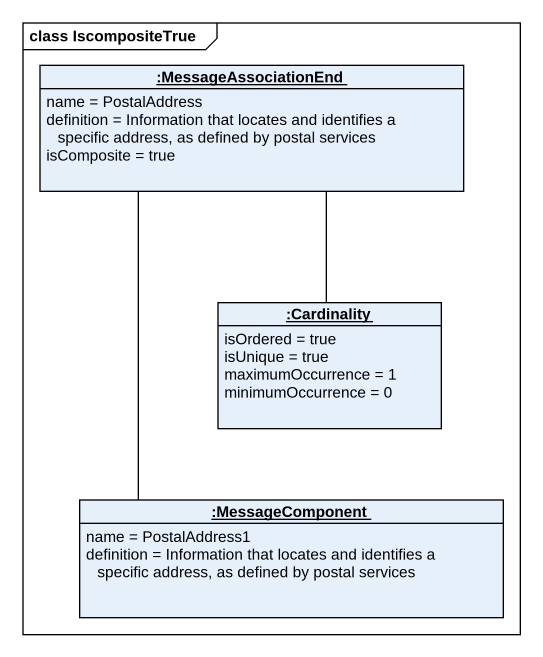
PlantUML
@startuml
mainframe class IscompositeTrue
hide circle
hide empty members
object ":MessageAssociationEnd" as MessageAssociationEnd {
  name = PostalAddress
  definition = Information that locates and identifies a specific address, as defined by postal services
  isComposite = true
}
object ":Cardinality" as Cardinality {
  isOrdered = true
  isUnique = true
  maximumOccurrence = 1
  minimumOccurrence = 0
}
object ":MessageComponent" as MessageComponent {
  name = PostalAddress1
  definition = Information that locates and identifies a specific address, as defined by postal services
}
MessageAssociationEnd -- Cardinality
MessageAssociationEnd -- MessageComponent
@enduml
